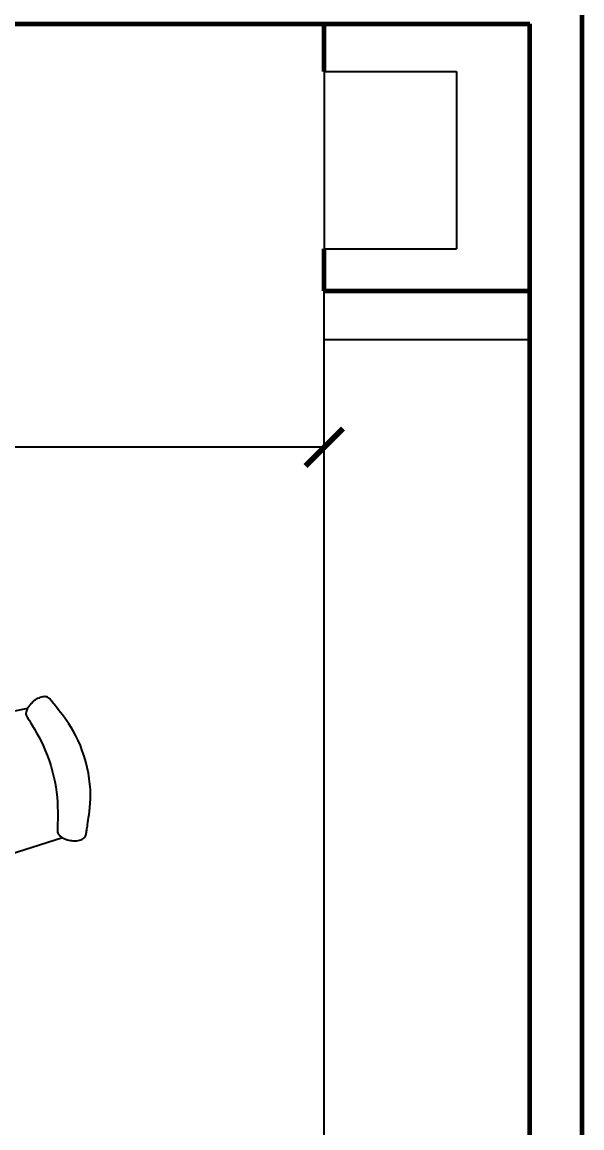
# Model space of a CAD drawing. Header units: metres. Extents: x 244.4 to 340.3, y -4.1 to 64.3.
# Drawn here: x 317.701 to 319.309, y 59.508 to 62.684 of the extents above; entities that cross this region are included whole.
import ezdxf

# ---------------------------------------------------------------- set-up
doc = ezdxf.new("R2010")
doc.units = ezdxf.units.M
doc.layers.get('Defpoints').update_dxf_attribs({"lineweight": 0})
doc.layers.add('A-WALL', color=6, linetype='Continuous', lineweight=60)
doc.layers.add('Edges', color=7, linetype='Continuous')
doc.styles.add('TEXTS', font='swissl.ttf')
doc.dimstyles.new('Copy of DIMTEXT', dxfattribs={"dimscale": 0.3, "dimtxt": 0.22, "dimasz": 0.18, "dimexe": 0.05, "dimexo": 0.05, "dimgap": 0.05, "dimtad": 0, "dimzin": 1, "dimdsep": 46, "dimtxsty": 'TEXTS', "dimblk": 'ARCHTICK', "dimcen": 0.1, "dimclrd": 256, "dimclre": 6, "dimclrt": 7, "dimadec": 0, "dimazin": 0, "dimtfac": 0.15, "dimtix": 1, "dimtofl": 0, "dimtmove": 1, "dimatfit": 3, "dimldrblk": 'OPEN', "dimfxl": 0, "dimtolj": 1, "dimtzin": 0, "dimarcsym": 0})

# ---------------------------------------------------------------- blocks, each defined once
blk = doc.blocks.new('_ArchTick')
at = {"color": 0, "linetype": 'ByBlock', "const_width": 0.15}
blk.add_lwpolyline([(-0.5, -0.5), (0.5, 0.5)], dxfattribs=at)
blk = doc.blocks.new('*D141')
at = {"layer": 'Defpoints', "color": 0, "transparency": 16777216}
for p in [(318.5686, 61.4627), (314.7989, 60.7333), (318.5686, 60.7333)]:
    blk.add_point(p, dxfattribs=at)
at = {"layer": 'Edges', "color": 6, "lineweight": -2, "transparency": 16777216}
for p, q in [((314.7989, 60.9227), (314.7989, 61.4927)), ((318.5686, 60.9227), (318.5686, 61.4927))]:
    blk.add_line(p, q, dxfattribs=at)
at = {"layer": 'Edges', "lineweight": -2, "transparency": 16777216}
for p, q in [((314.7989, 61.4627), (316.3208, 61.4627)), ((318.5686, 61.4627), (317.0468, 61.4627))]:
    blk.add_line(p, q, dxfattribs=at)
at = {"layer": 'Edges', "lineweight": -2, "transparency": 16777216, "xscale": 0.108, "yscale": 0.108, "zscale": 0.108, "rotation": 180}
blk.add_blockref('_ArchTick', (314.7989, 61.4627), dxfattribs=at)
at = {"layer": 'Edges', "lineweight": -2, "transparency": 16777216, "xscale": 0.108, "yscale": 0.108, "zscale": 0.108}
blk.add_blockref('_ArchTick', (318.5686, 61.4627), dxfattribs=at)
at = {"layer": 'Edges', "color": 7, "transparency": 16777216, "insert": (316.6838, 61.5605), "char_height": 0.132, "attachment_point": 5, "style": 'TEXTS', "bg_fill": 3, "box_fill_scale": 1.1, "bg_fill_color": 256, "bg_fill_true_color": 13158600, "bg_fill_transparency": 0}
blk.add_mtext('\\A1;3.77 m', dxfattribs=at)
at = {"layer": 'Edges', "color": 7, "transparency": 16777216, "insert": (316.6838, 61.3478), "char_height": 0.132, "attachment_point": 5, "style": 'TEXTS', "bg_fill": 3, "box_fill_scale": 1.1, "bg_fill_color": 256, "bg_fill_true_color": 13158600, "bg_fill_transparency": 0}
blk.add_mtext('\\A1;[12\'-4{\\H0.15x;\\S1/2;}" ft]', dxfattribs=at)
blk = doc.blocks.new('_Open')
at = {"color": 0, "linetype": 'ByBlock', "lineweight": -2}
for p, q in [((-1, 0.167), (0, 0)), ((-1, -0.167), (0, 0)), ((0, 0), (-1, 0))]:
    blk.add_line(p, q, dxfattribs=at)

msp = doc.modelspace()

# ---------------------------------------------------------------- linework, layer by layer
msp.add_lwpolyline([(317.8918, 60.3995), (317.8931, 60.4081), (317.8943, 60.4178), (317.8955, 60.4284), (317.8964, 60.44), (317.8971, 60.4525), (317.8972, 60.4658), (317.8968, 60.48), (317.8957, 60.4948), (317.8938, 60.5103), (317.8911, 60.5263), (317.8877, 60.5426), (317.8837, 60.5589), (317.879, 60.575), (317.8738, 60.5908), (317.8681, 60.606), (317.862, 60.6204), (317.8556, 60.6338), (317.8489, 60.6462), (317.8421, 60.6577), (317.8353, 60.6682), (317.8287, 60.6778), (317.8223, 60.6864), (317.8164, 60.6942), (317.811, 60.701), (317.8063, 60.707), (317.8022, 60.7123), (317.7986, 60.7169), (317.7955, 60.7208), (317.7927, 60.7243), (317.7903, 60.7274), (317.7881, 60.7302), (317.7861, 60.7328), (317.7842, 60.7352), (317.7823, 60.7375), (317.7804, 60.7396), (317.7784, 60.7414), (317.7764, 60.7431), (317.7741, 60.7444), (317.7717, 60.7454), (317.769, 60.746), (317.766, 60.7463), (317.7628, 60.7462), (317.7593, 60.7457), (317.7558, 60.7449), (317.7521, 60.7438), (317.7485, 60.7424), (317.7449, 60.7407), (317.7414, 60.7387), (317.738, 60.7364), (317.7349, 60.734), (317.732, 60.7315), (317.7293, 60.7289), (317.7268, 60.7264), (317.7247, 60.724), (317.7228, 60.7218), (317.7212, 60.7199), (317.7199, 60.7184), (317.7189, 60.7171), (317.7181, 60.716), (317.7175, 60.7151), (317.7171, 60.7143), (317.7167, 60.7134), (317.7163, 60.7125), (317.7158, 60.7115), (317.7154, 60.7103), (317.7148, 60.7089), (317.7142, 60.7074), (317.7137, 60.7058), (317.7131, 60.7042), (317.7126, 60.7027), (317.7121, 60.7012), (317.7118, 60.6998), (317.7116, 60.6985), (317.7116, 60.6971), (317.7119, 60.6956), (317.7126, 60.6936), (317.7139, 60.6909), (317.7158, 60.6875), (317.7183, 60.6831), (317.7217, 60.6775), (317.726, 60.6705), (317.731, 60.6623), (317.7366, 60.6529), (317.7425, 60.6424), (317.7488, 60.631), (317.7551, 60.6187), (317.7614, 60.6057), (317.7675, 60.5921), (317.7731, 60.5779), (317.7784, 60.5633), (317.7832, 60.5483), (317.7875, 60.5331), (317.7914, 60.5178), (317.7947, 60.5025), (317.7974, 60.4872), (317.7996, 60.472), (317.8012, 60.4572), (317.8023, 60.4428), (317.8029, 60.429), (317.8032, 60.416), (317.8033, 60.4039), (317.8031, 60.393), (317.8029, 60.3833), (317.8027, 60.3752), (317.8026, 60.3686), (317.8026, 60.3635), (317.8027, 60.3596), (317.8029, 60.3567), (317.8033, 60.3546), (317.8038, 60.3531), (317.8044, 60.3519), (317.8053, 60.3509), (317.8063, 60.3499), (317.8074, 60.3488), (317.8086, 60.3477), (317.8099, 60.3466), (317.8112, 60.3455), (317.8124, 60.3445), (317.8136, 60.3436), (317.8146, 60.3428), (317.8155, 60.3421), (317.8163, 60.3415), (317.8171, 60.341), (317.8179, 60.3405), (317.8189, 60.34), (317.8201, 60.3395), (317.8216, 60.3389), (317.8235, 60.3381), (317.8258, 60.3373), (317.8285, 60.3364), (317.8316, 60.3354), (317.835, 60.3344), (317.8386, 60.3336), (317.8424, 60.3328), (317.8463, 60.3323), (317.8503, 60.332), (317.8544, 60.332), (317.8583, 60.3323), (317.8622, 60.3329), (317.8659, 60.3338), (317.8694, 60.3349), (317.8726, 60.3362), (317.8755, 60.3377), (317.878, 60.3395), (317.88, 60.3414), (317.8816, 60.3435), (317.8828, 60.3457), (317.8838, 60.3481), (317.8846, 60.3507), (317.8852, 60.3535), (317.8856, 60.3564), (317.8861, 60.3595), (317.8866, 60.3627), (317.8871, 60.3662), (317.8876, 60.3701), (317.8883, 60.3745), (317.889, 60.3795), (317.8898, 60.3853), (317.8908, 60.3919)], close=True)
at = {"layer": 'A-WALL'}
for p, q in [((319.3086, 64.279), (319.3086, 31.3523)), ((317.1116, 62.679), (319.1586, 62.679)), ((318.5686, 62.5424), (318.5686, 62.679)), ((319.1586, 58.4521), (319.1586, 62.679)), ((318.5686, 61.9121), (318.5686, 62.0324)), ((318.5686, 61.9121), (319.1586, 61.9121))]:
    msp.add_line(p, q, dxfattribs=at)
at = {"layer": 'Edges'}
for p, q in [((318.5686, 62.5424), (318.5686, 62.0324)), ((318.5686, 62.5424), (318.9486, 62.5424)), ((318.9486, 62.5424), (318.9486, 62.0324)), ((318.5686, 62.0324), (318.9486, 62.0324)), ((318.5686, 61.7721), (318.5686, 61.9121)), ((318.5686, 61.7721), (319.1586, 61.7721)), ((318.5686, 58.4521), (318.5686, 61.7721)), ((317.4897, 60.6638), (317.7167, 60.7137)), ((317.6424, 60.2861), (317.8165, 60.3414))]:
    msp.add_line(p, q, dxfattribs=at)

# ---------------------------------------------------------------- next in the draw order: dimensions: what is measured, and where the dimension line sits
dim = msp.add_linear_dim(base=(318.5686, 61.4627), p1=(314.7989, 60.7333), p2=(318.5686, 60.7333), dimstyle='Copy of DIMTEXT', override={"dimscale": 0.6, "dimpost": ' m\\X', "dimfxl": 0.9, "dimfxlon": 1, "dimtfill": 1}, dxfattribs=at)
dim.commit()
dim.dimension.update_dxf_attribs({"geometry": '*D141', "text_midpoint": (316.6838, 61.4627)})

doc.saveas('drawing.dxf')
